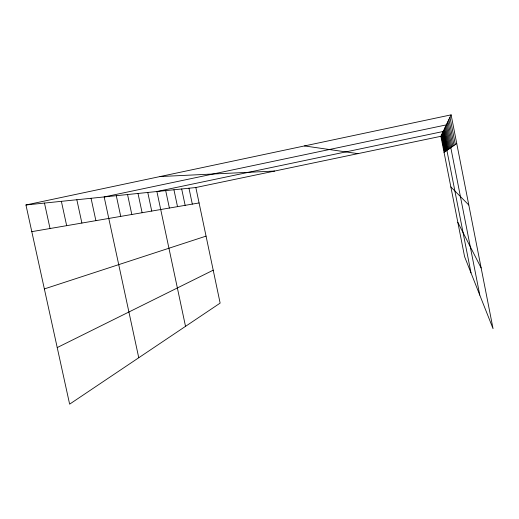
<?xml version="1.0" encoding="UTF-8"?>
<svg xmlns="http://www.w3.org/2000/svg" width="519" height="519" viewBox="0 0 519 519"><rect width="100%" height="100%" fill="white"/><g stroke="black" fill="none" stroke-linecap="round" stroke-linejoin="round"><path stroke-width="0.78" d="M451.115 114.848L493.05 328.657L464.589 256.671L440.884 136.296L451.115 114.848L25.95 204.973L69.63 404.152L220.134 303.115L195.838 187.521L25.95 204.973M444.05 152.365L456.733 143.504M57.22 347.574L213.212 270.178M44.362 288.921L206.056 236.119M195.838 187.521L440.884 136.296M31.802 231.649L199.082 202.948M160.034 176.551L274.655 171.049M304.452 145.936L357.941 153.637M450.849 186.911L468.793 205.005M457.836 222.372L481.145 267.953M61.372 201.333L66.666 225.668M44.478 203.072L50.032 228.522M138.755 357.747L104.163 196.941L446.334 124.878L479.777 295.084M91.059 198.284L95.885 220.653M76.844 199.75L81.892 223.053M127.544 194.541L131.813 214.49M116.295 195.695L120.732 216.391M165.697 190.622L169.389 208.041M185.523 326.354L156.894 191.524L443.181 131.489L470.993 272.871M147.772 192.458L151.73 211.071M138.009 193.464L142.115 212.719M188.974 188.228L192.315 204.11M181.689 188.974L185.14 205.336M173.943 189.772L177.511 206.646M449.967 117.249L455.312 144.496M448.935 119.422L454.028 145.391M447.988 121.407L452.86 146.209M447.125 123.217L451.79 146.961M445.6 126.409L449.902 148.278M444.926 127.823L449.065 148.862M444.303 129.134L448.286 149.401M443.719 130.353L447.566 149.907M442.662 132.585L446.249 150.828M442.175 133.604L445.646 151.25M441.714 134.557L445.081 151.645M441.286 135.453L444.549 152.015"/></g></svg>
